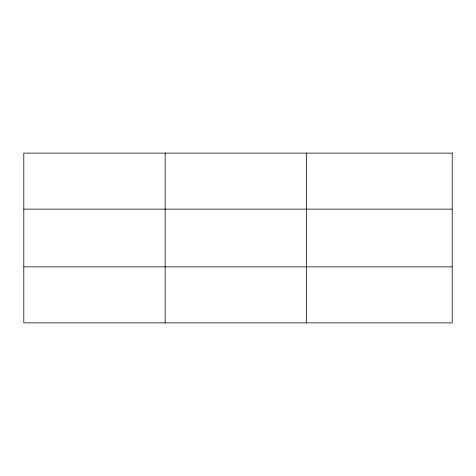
<?xml version="1.0" encoding="UTF-8"?>
<svg xmlns="http://www.w3.org/2000/svg" width="476" height="476" viewBox="0 0 476 476"><rect width="100%" height="100%" fill="white"/><g stroke="black" fill="none" stroke-linecap="round" stroke-linejoin="round"><path stroke-width="0.71" d="M165.172 153.111L165.172 322.889M306.544 153.111L306.544 322.889M23.8 209.137L452.2 209.137M23.8 266.863L452.2 266.863M452.2 153.111L452.2 322.889L23.8 322.889L23.8 153.111L452.2 153.111"/></g></svg>
